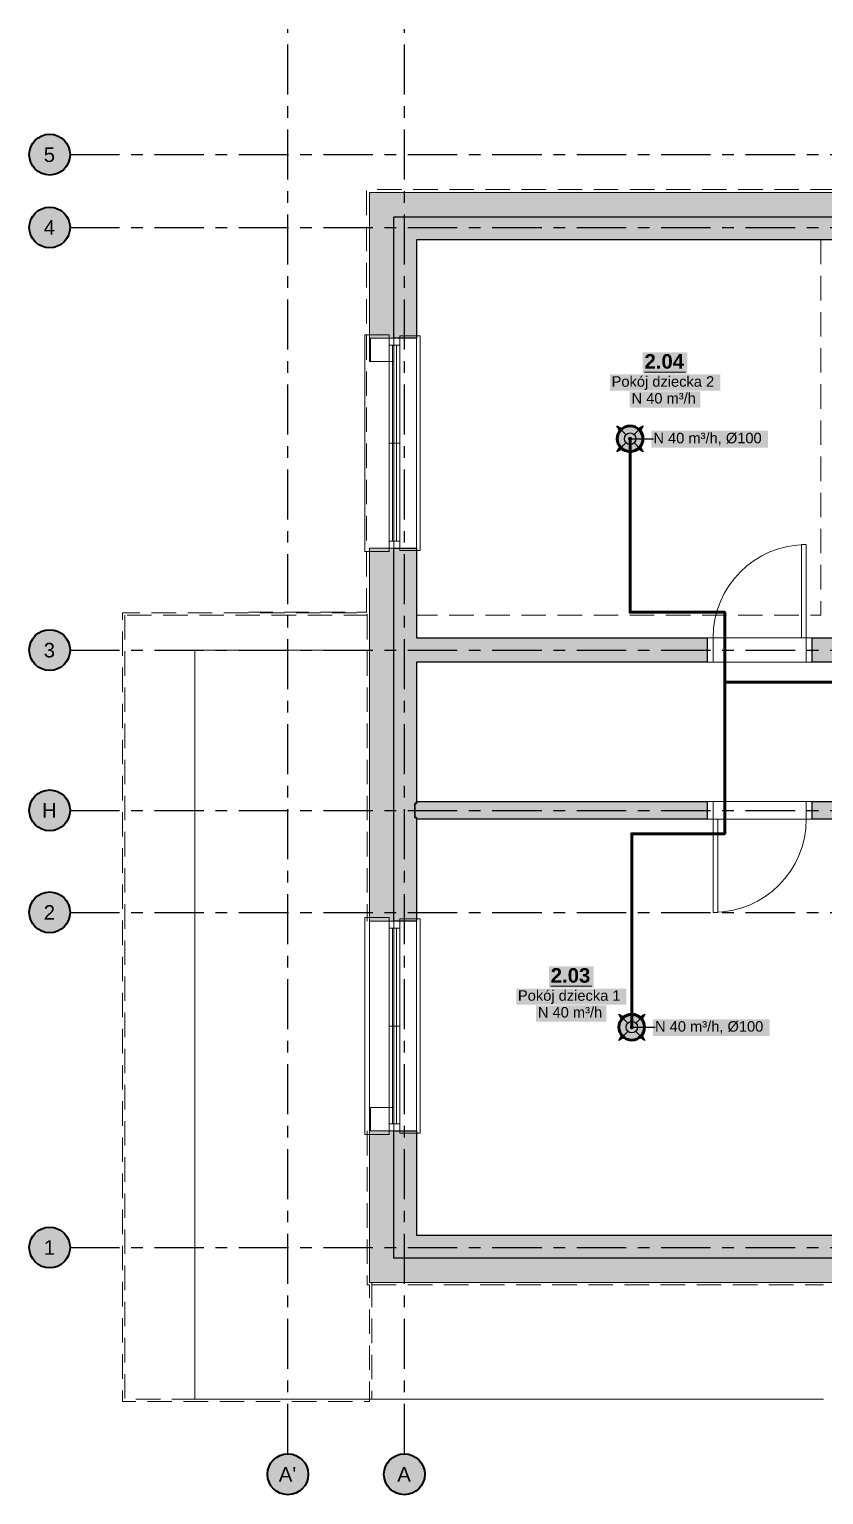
# Model space of a CAD drawing. Header units: metres. Extents: x -3.2 to 60.6, y -2.1 to 10.4.
# Drawn here: x -3.22 to 3.6, y -2.12 to 10.45 of the extents above; entities that cross this region are included whole.
import ezdxf

# ---------------------------------------------------------------- set-up
doc = ezdxf.new("R2010")
doc.units = ezdxf.units.M
doc.linetypes.add('KRESKOWA', pattern=[5.25, 4.2, -1.05])
doc.linetypes.add('PUNKTOWA', pattern=[10.5, 8.4, -1.05, 0, -1.05])
doc.layers.add('A-MASKA', color=7, linetype='Continuous', lineweight=18)
doc.layers.add('S-OPISY', color=2, linetype='Continuous', lineweight=25)
for name, color, linetype, lineweight, true_color in [('I-OSIE', 8, 'PUNKTOWA', 18, 0x7a7a7a), ('I-PODKLAD', 8, 'Continuous', 18, 0x9a9a9a), ('I-PODKLAD-SCIANY', 8, 'Continuous', 25, 0x6e6e6e), ('I-PODKLAD-WYPELN', 254, 'Continuous', 18, 0xe6e6e6), ('I-POMIESZCZENIA', 8, 'Continuous', 25, 0x4a4a4a), ('S-WENT', 3, 'Continuous', 35, 0x008a00)]:
    doc.layers.add(name, color=color, linetype=linetype, lineweight=lineweight, true_color=true_color)
doc.styles.add('PL_ARIAL', font='arial.ttf')
doc.styles.add('PL_ARIAL_B', font='arialbd.ttf')

msp = doc.modelspace()

# ---------------------------------------------------------------- hatches: boundary and pattern name
at = {"layer": 'A-MASKA', "true_color": 0xffffff}
for points in [[(2.046, 7.496), (2.429, 7.496), (2.429, 7.679), (2.046, 7.679)], [(1.764, 7.349), (2.711, 7.349), (2.711, 7.489), (1.764, 7.489)], [(1.935, 7.205), (2.54, 7.205), (2.54, 7.345), (1.935, 7.345)], [(2.12, 6.862), (3.122, 6.862), (3.122, 7.007), (2.12, 7.007)], [(1.241, 2.229), (1.625, 2.229), (1.625, 2.412), (1.241, 2.412)], [(0.96, 2.082), (1.906, 2.082), (1.906, 2.222), (0.96, 2.222)], [(1.131, 1.938), (1.735, 1.938), (1.735, 2.078), (1.131, 2.078)], [(2.135, 1.814), (3.137, 1.814), (3.137, 1.959), (2.135, 1.959)]]:
    msp.add_hatch(color=7, dxfattribs=at).paths.add_polyline_path(points)
at = {"layer": 'I-OSIE', "true_color": 0xffffff}
for points in [[(-2.87, 9.375), (-2.871, 9.398), (-2.876, 9.42), (-2.883, 9.442), (-2.893, 9.463), (-2.906, 9.482), (-2.921, 9.499), (-2.938, 9.514), (-2.958, 9.527), (-2.978, 9.537), (-3, 9.544), (-3.022, 9.549), (-3.045, 9.55), (-3.068, 9.549), (-3.09, 9.544), (-3.112, 9.537), (-3.132, 9.527), (-3.152, 9.514), (-3.169, 9.499), (-3.184, 9.482), (-3.197, 9.463), (-3.207, 9.442), (-3.214, 9.42), (-3.219, 9.398), (-3.22, 9.375), (-3.219, 9.352), (-3.214, 9.33), (-3.207, 9.308), (-3.197, 9.287), (-3.184, 9.268), (-3.169, 9.251), (-3.152, 9.236), (-3.132, 9.223), (-3.112, 9.213), (-3.09, 9.206), (-3.068, 9.201), (-3.045, 9.2), (-3.022, 9.201), (-3, 9.206), (-2.978, 9.213), (-2.958, 9.223), (-2.938, 9.236), (-2.921, 9.251), (-2.906, 9.268), (-2.893, 9.287), (-2.883, 9.308), (-2.876, 9.33), (-2.871, 9.352)], [(-2.87, 8.75), (-2.871, 8.773), (-2.876, 8.795), (-2.883, 8.817), (-2.893, 8.838), (-2.906, 8.857), (-2.921, 8.874), (-2.938, 8.889), (-2.958, 8.902), (-2.978, 8.912), (-3, 8.919), (-3.022, 8.924), (-3.045, 8.925), (-3.068, 8.924), (-3.09, 8.919), (-3.112, 8.912), (-3.132, 8.902), (-3.152, 8.889), (-3.169, 8.874), (-3.184, 8.857), (-3.197, 8.838), (-3.207, 8.817), (-3.214, 8.795), (-3.219, 8.773), (-3.22, 8.75), (-3.219, 8.727), (-3.214, 8.705), (-3.207, 8.683), (-3.197, 8.662), (-3.184, 8.643), (-3.169, 8.626), (-3.152, 8.611), (-3.132, 8.598), (-3.112, 8.588), (-3.09, 8.581), (-3.068, 8.576), (-3.045, 8.575), (-3.022, 8.576), (-3, 8.581), (-2.978, 8.588), (-2.958, 8.598), (-2.938, 8.611), (-2.921, 8.626), (-2.906, 8.643), (-2.893, 8.662), (-2.883, 8.683), (-2.876, 8.705), (-2.871, 8.727)], [(-2.87, 5.125), (-2.871, 5.148), (-2.876, 5.17), (-2.883, 5.192), (-2.893, 5.213), (-2.906, 5.232), (-2.921, 5.249), (-2.938, 5.264), (-2.958, 5.277), (-2.978, 5.287), (-3, 5.294), (-3.022, 5.299), (-3.045, 5.3), (-3.068, 5.299), (-3.09, 5.294), (-3.112, 5.287), (-3.132, 5.277), (-3.152, 5.264), (-3.169, 5.249), (-3.184, 5.232), (-3.197, 5.213), (-3.207, 5.192), (-3.214, 5.17), (-3.219, 5.148), (-3.22, 5.125), (-3.219, 5.102), (-3.214, 5.08), (-3.207, 5.058), (-3.197, 5.037), (-3.184, 5.018), (-3.169, 5.001), (-3.152, 4.986), (-3.132, 4.973), (-3.112, 4.963), (-3.09, 4.956), (-3.068, 4.951), (-3.045, 4.95), (-3.022, 4.951), (-3, 4.956), (-2.978, 4.963), (-2.958, 4.973), (-2.938, 4.986), (-2.921, 5.001), (-2.906, 5.018), (-2.893, 5.037), (-2.883, 5.058), (-2.876, 5.08), (-2.871, 5.102)], [(-2.87, 3.75), (-2.871, 3.773), (-2.876, 3.795), (-2.883, 3.817), (-2.893, 3.837), (-2.906, 3.857), (-2.921, 3.874), (-2.938, 3.889), (-2.958, 3.902), (-2.978, 3.912), (-3, 3.919), (-3.022, 3.924), (-3.045, 3.925), (-3.068, 3.924), (-3.09, 3.919), (-3.112, 3.912), (-3.132, 3.902), (-3.152, 3.889), (-3.169, 3.874), (-3.184, 3.857), (-3.197, 3.837), (-3.207, 3.817), (-3.214, 3.795), (-3.219, 3.773), (-3.22, 3.75), (-3.219, 3.727), (-3.214, 3.705), (-3.207, 3.683), (-3.197, 3.663), (-3.184, 3.643), (-3.169, 3.626), (-3.152, 3.611), (-3.132, 3.598), (-3.112, 3.588), (-3.09, 3.581), (-3.068, 3.576), (-3.045, 3.575), (-3.022, 3.576), (-3, 3.581), (-2.978, 3.588), (-2.958, 3.598), (-2.938, 3.611), (-2.921, 3.626), (-2.906, 3.643), (-2.893, 3.663), (-2.883, 3.683), (-2.876, 3.705), (-2.871, 3.727)], [(-2.87, 2.875), (-2.871, 2.898), (-2.876, 2.92), (-2.883, 2.942), (-2.893, 2.962), (-2.906, 2.982), (-2.921, 2.999), (-2.938, 3.014), (-2.958, 3.027), (-2.978, 3.037), (-3, 3.044), (-3.022, 3.049), (-3.045, 3.05), (-3.068, 3.049), (-3.09, 3.044), (-3.112, 3.037), (-3.132, 3.027), (-3.152, 3.014), (-3.169, 2.999), (-3.184, 2.982), (-3.197, 2.962), (-3.207, 2.942), (-3.214, 2.92), (-3.219, 2.898), (-3.22, 2.875), (-3.219, 2.852), (-3.214, 2.83), (-3.207, 2.808), (-3.197, 2.788), (-3.184, 2.768), (-3.169, 2.751), (-3.152, 2.736), (-3.132, 2.723), (-3.112, 2.713), (-3.09, 2.706), (-3.068, 2.701), (-3.045, 2.7), (-3.022, 2.701), (-3, 2.706), (-2.978, 2.713), (-2.958, 2.723), (-2.938, 2.736), (-2.921, 2.751), (-2.906, 2.768), (-2.893, 2.788), (-2.883, 2.808), (-2.876, 2.83), (-2.871, 2.852)], [(-2.87, 0), (-2.871, 0.023), (-2.876, 0.045), (-2.883, 0.067), (-2.893, 0.087), (-2.906, 0.107), (-2.921, 0.124), (-2.938, 0.139), (-2.958, 0.152), (-2.978, 0.162), (-3, 0.169), (-3.022, 0.174), (-3.045, 0.175), (-3.068, 0.174), (-3.09, 0.169), (-3.112, 0.162), (-3.132, 0.152), (-3.152, 0.139), (-3.169, 0.124), (-3.184, 0.107), (-3.197, 0.087), (-3.207, 0.067), (-3.214, 0.045), (-3.219, 0.023), (-3.22, 0), (-3.219, -0.023), (-3.214, -0.045), (-3.207, -0.067), (-3.197, -0.088), (-3.184, -0.107), (-3.169, -0.124), (-3.152, -0.139), (-3.132, -0.152), (-3.112, -0.162), (-3.09, -0.169), (-3.068, -0.174), (-3.045, -0.175), (-3.022, -0.174), (-3, -0.169), (-2.978, -0.162), (-2.958, -0.152), (-2.938, -0.139), (-2.921, -0.124), (-2.906, -0.107), (-2.893, -0.088), (-2.883, -0.067), (-2.876, -0.045), (-2.871, -0.023)], [(-0.825, -1.945), (-0.826, -1.922), (-0.831, -1.9), (-0.838, -1.878), (-0.848, -1.858), (-0.861, -1.838), (-0.876, -1.821), (-0.893, -1.806), (-0.913, -1.793), (-0.933, -1.783), (-0.955, -1.776), (-0.977, -1.771), (-1, -1.77), (-1.023, -1.771), (-1.045, -1.776), (-1.067, -1.783), (-1.088, -1.793), (-1.107, -1.806), (-1.124, -1.821), (-1.139, -1.838), (-1.152, -1.858), (-1.162, -1.878), (-1.169, -1.9), (-1.174, -1.922), (-1.175, -1.945), (-1.174, -1.968), (-1.169, -1.99), (-1.162, -2.012), (-1.152, -2.033), (-1.139, -2.052), (-1.124, -2.069), (-1.107, -2.084), (-1.088, -2.097), (-1.067, -2.107), (-1.045, -2.114), (-1.023, -2.119), (-1, -2.12), (-0.977, -2.119), (-0.955, -2.114), (-0.933, -2.107), (-0.913, -2.097), (-0.893, -2.084), (-0.876, -2.069), (-0.861, -2.052), (-0.848, -2.033), (-0.838, -2.012), (-0.831, -1.99), (-0.826, -1.968)], [(0.175, -1.945), (0.174, -1.922), (0.169, -1.9), (0.162, -1.878), (0.152, -1.858), (0.139, -1.838), (0.124, -1.821), (0.107, -1.806), (0.087, -1.793), (0.067, -1.783), (0.045, -1.776), (0.023, -1.771), (0, -1.77), (-0.023, -1.771), (-0.045, -1.776), (-0.067, -1.783), (-0.088, -1.793), (-0.107, -1.806), (-0.124, -1.821), (-0.139, -1.838), (-0.152, -1.858), (-0.162, -1.878), (-0.169, -1.9), (-0.174, -1.922), (-0.175, -1.945), (-0.174, -1.968), (-0.169, -1.99), (-0.162, -2.012), (-0.152, -2.033), (-0.139, -2.052), (-0.124, -2.069), (-0.107, -2.084), (-0.088, -2.097), (-0.067, -2.107), (-0.045, -2.114), (-0.023, -2.119), (0, -2.12), (0.023, -2.119), (0.045, -2.114), (0.067, -2.107), (0.087, -2.097), (0.107, -2.084), (0.124, -2.069), (0.139, -2.052), (0.152, -2.033), (0.162, -2.012), (0.169, -1.99), (0.174, -1.968)]]:
    msp.add_hatch(color=7, dxfattribs=at).paths.add_polyline_path(points)
at = {"layer": 'I-PODKLAD-WYPELN', "true_color": 0xe4e4e4}
h = msp.add_hatch(color=7, dxfattribs=at)
h.paths.add_polyline_path([(0.105, 8.645), (0.105, 8.645), (0.105, 8.645), (0.105, 8.645), (0.105, 8.645), (0.105, 8.645), (0.105, 7.8), (0.105, 7.8), (0.105, 7.8), (-0.09, 7.8), (-0.09, 7.8), (-0.09, 7.8), (-0.09, 7.8), (-0.09, 7.8), (-0.3, 7.8), (-0.3, 7.8), (-0.3, 7.8), (-0.3, 9.05), (-0.3, 9.05), (-0.3, 9.05), (-0.3, 9.05), (4.3, 9.05), (4.3, 8.84), (4.3, 8.84), (4.3, 8.84), (4.3, 8.84), (4.3, 8.645), (4.3, 8.645), (4.3, 8.645), (3.98, 8.645), (3.98, 5.23), (4.2, 5.23), (4.2, 5.23), (4.2, 5.23), (4.2, 5.23), (4.2, 5.23), (4.2, 5.035), (4.2, 5.035), (4.2, 5.035), (4.2, 5.02), (4.2, 5.02), (4.2, 5.02), (3.5, 5.02), (3.5, 5.02), (3.5, 5.02), (3.5, 5.035), (3.5, 5.035), (3.5, 5.035), (3.5, 5.035), (3.5, 5.23), (3.5, 5.23), (3.5, 5.23), (3.5, 5.23), (3.5, 5.23), (3.77, 5.23), (3.77, 8.645)])
h.paths.add_polyline_path([(0.09, 8.66), (0.09, 8.66), (0.098, 8.652)], flags=0)
h.paths.add_polyline_path([(-0.09, 8.84), (-0.09, 8.84), (-0.09, 8.84), (-0.09, 8.84), (-0.09, 8.84), (-0.09, 8.84)], flags=0)
h.paths.add_polyline_path([(-0.09, 8.66), (-0.09, 8.66), (-0.09, 8.66), (-0.09, 8.66), (-0.09, 8.66)], flags=0)
h = msp.add_hatch(color=7, dxfattribs=at)
h.paths.add_polyline_path([(0.105, 2.8), (-0.09, 2.8), (-0.09, 2.8), (-0.09, 2.8), (-0.09, 2.8), (-0.09, 2.8), (-0.3, 2.8), (-0.3, 2.8), (-0.3, 2.8), (-0.3, 6), (-0.3, 6), (-0.3, 6), (-0.09, 6), (-0.09, 6), (-0.09, 6), (-0.09, 6), (-0.09, 6), (0.105, 6), (0.105, 6), (0.105, 6), (0.105, 5.23), (0.105, 5.23), (0.105, 5.23), (0.105, 5.23), (0.105, 5.23), (2.6, 5.23), (2.6, 5.23), (2.6, 5.23), (2.6, 5.23), (2.6, 5.23), (2.6, 5.035), (2.6, 5.035), (2.6, 5.035), (2.6, 5.02), (2.6, 5.02), (2.6, 5.02), (0.105, 5.02), (0.105, 5.02), (0.105, 5.02), (0.105, 3.825), (2.6, 3.825), (2.6, 3.69), (2.6, 3.675), (0.105, 3.675), (0.105, 2.8), (0.105, 2.8)])
h.paths.add_polyline_path([(0.105, 3.81), (0.105, 3.81), (0.105, 3.81), (0.105, 3.81)], flags=0)
h.paths.add_polyline_path([(0.105, 3.69), (0.105, 3.69), (0.105, 3.69), (0.105, 3.69)], flags=0)
h = msp.add_hatch(color=7, dxfattribs=at)
h.paths.add_polyline_path([(-0.3, 1), (-0.3, 1), (-0.09, 1), (-0.09, 1), (-0.09, 1), (-0.09, 1), (-0.09, 1), (0.105, 1), (0.105, 1), (0.105, 1), (0.105, 0.105), (0.105, 0.105), (0.105, 0.105), (0.105, 0.105), (0.105, 0.105), (3.8, 0.105), (3.8, 0.105), (3.8, 0.105), (3.8, 0.105), (3.8, 0.105), (3.8, 3.675), (3.8, 3.675), (3.8, 3.675), (3.8, 3.675), (3.8, 3.675), (3.5, 3.675), (3.5, 3.69), (3.5, 3.825), (6, 3.825), (6, 3.69), (6, 3.675), (3.95, 3.675), (3.95, 3.675), (3.95, 3.675), (3.95, 0.105), (3.95, 0.105), (3.95, 0.105), (4.1, 0.105), (4.1, 0.105), (4.1, 0.105), (4.1, -0.09), (4.1, -0.09), (4.1, -0.09), (4.1, -0.09), (4.1, -0.09), (4.1, -0.3), (4.1, -0.3), (4.1, -0.3), (4.1, -0.3), (4.1, -0.32), (4.1, -1.3), (3.95, -1.3), (3.95, -0.3), (-0.3, -0.3), (-0.3, -0.3), (-0.3, -0.3), (-0.3, -0.3), (-0.3, -0.3), (-0.3, 1)])
h.paths.add_polyline_path([(3.815, 3.69), (3.815, 3.69), (3.815, 3.69), (3.815, 3.69), (3.815, 3.69), (3.815, 3.69)], flags=0)
h.paths.add_polyline_path([(3.935, 3.69), (3.935, 3.69), (3.935, 3.69), (3.935, 3.69), (3.935, 3.69), (3.935, 3.69)], flags=0)
h.paths.add_polyline_path([(-0.09, -0.09), (-0.09, -0.09), (-0.09, -0.09), (-0.09, -0.09), (-0.09, -0.09), (-0.09, -0.09)], flags=0)
h.paths.add_polyline_path([(-0.09, 0.09), (-0.09, 0.09), (-0.09, 0.09), (-0.09, 0.09), (-0.09, 0.09)], flags=0)
at = {"layer": 'S-OPISY', "true_color": 0x000000}
for points in [[(1.955, 6.938), (1.954, 6.942), (1.953, 6.946), (1.95, 6.95), (1.946, 6.953), (1.942, 6.954), (1.938, 6.955), (1.933, 6.954), (1.929, 6.953), (1.925, 6.95), (1.922, 6.946), (1.921, 6.942), (1.92, 6.938), (1.921, 6.933), (1.922, 6.929), (1.925, 6.925), (1.929, 6.922), (1.933, 6.921), (1.938, 6.92), (1.942, 6.921), (1.946, 6.922), (1.95, 6.925), (1.953, 6.929), (1.954, 6.933)], [(1.97, 1.89), (1.969, 1.895), (1.968, 1.899), (1.965, 1.902), (1.961, 1.905), (1.957, 1.907), (1.952, 1.907), (1.948, 1.907), (1.944, 1.905), (1.94, 1.902), (1.937, 1.899), (1.936, 1.895), (1.935, 1.89), (1.936, 1.885), (1.937, 1.881), (1.94, 1.878), (1.944, 1.875), (1.948, 1.873), (1.952, 1.872), (1.957, 1.873), (1.961, 1.875), (1.965, 1.878), (1.968, 1.881), (1.969, 1.885)]]:
    msp.add_hatch(color=7, dxfattribs=at).paths.add_polyline_path(points)
at = {"layer": 'S-WENT', "true_color": 0x000000}
for points in [[(1.825, 7.05), (1.868, 7.026), (1.849, 7.007)], [(2.05, 7.05), (2.026, 7.007), (2.007, 7.026)], [(1.825, 6.825), (1.849, 6.868), (1.868, 6.849)], [(2.05, 6.825), (2.007, 6.849), (2.026, 6.868)], [(1.84, 2.003), (1.883, 1.979), (1.864, 1.959)], [(2.065, 2.003), (2.041, 1.959), (2.022, 1.979)], [(1.84, 1.777), (1.864, 1.821), (1.883, 1.801)], [(2.065, 1.777), (2.022, 1.801), (2.041, 1.821)]]:
    msp.add_hatch(color=7, dxfattribs=at).paths.add_polyline_path(points)
at = {"layer": 'S-WENT', "true_color": 0xffffff}
for points in [[(2.047, 6.938), (2.046, 6.957), (2.041, 6.975), (2.033, 6.992), (2.022, 7.008), (2.008, 7.022), (1.992, 7.033), (1.975, 7.041), (1.957, 7.046), (1.938, 7.048), (1.918, 7.046), (1.9, 7.041), (1.882, 7.033), (1.867, 7.022), (1.853, 7.008), (1.842, 6.992), (1.834, 6.975), (1.829, 6.957), (1.827, 6.938), (1.829, 6.918), (1.834, 6.9), (1.842, 6.883), (1.853, 6.867), (1.867, 6.853), (1.882, 6.842), (1.9, 6.834), (1.918, 6.829), (1.938, 6.827), (1.957, 6.829), (1.975, 6.834), (1.992, 6.842), (2.008, 6.853), (2.022, 6.867), (2.033, 6.883), (2.041, 6.9), (2.046, 6.918)], [(2.062, 1.89), (2.061, 1.909), (2.056, 1.928), (2.048, 1.945), (2.037, 1.961), (2.023, 1.974), (2.007, 1.985), (1.99, 1.993), (1.972, 1.998), (1.952, 2), (1.933, 1.998), (1.915, 1.993), (1.897, 1.985), (1.882, 1.974), (1.868, 1.961), (1.857, 1.945), (1.849, 1.928), (1.844, 1.909), (1.842, 1.89), (1.844, 1.871), (1.849, 1.852), (1.857, 1.835), (1.868, 1.819), (1.882, 1.806), (1.897, 1.795), (1.915, 1.787), (1.933, 1.782), (1.952, 1.78), (1.972, 1.782), (1.99, 1.787), (2.007, 1.795), (2.023, 1.806), (2.037, 1.819), (2.048, 1.835), (2.056, 1.852), (2.061, 1.871)]]:
    msp.add_hatch(color=7, dxfattribs=at).paths.add_polyline_path(points)

# ---------------------------------------------------------------- linework, layer by layer
at = {"layer": 'I-OSIE', "linetype": 'PUNKTOWA', "lineweight": 25, "ltscale": 0.051044, "flags": 128}
for points in [[(-1, -1.77), (-1, 10.45)], [(0, -1.77), (0, 10.45)]]:
    msp.add_lwpolyline(points, dxfattribs=at)
at = {"layer": 'I-OSIE', "linetype": 'PUNKTOWA', "lineweight": 25, "ltscale": 0.050584, "flags": 128}
for points in [[(-2.87, 9.375), (18.8, 9.375)], [(-2.87, 8.75), (18.8, 8.75)], [(-2.87, 5.125), (18.8, 5.125)], [(-2.87, 3.75), (18.8, 3.75)], [(-2.87, 2.875), (18.8, 2.875)], [(-2.87, 0), (18.8, 0)]]:
    msp.add_lwpolyline(points, dxfattribs=at)
at = {"layer": 'I-OSIE', "linetype": 'Continuous', "lineweight": 35, "ltscale": 0.05}
for centre in [(-3.045, 9.375), (-3.045, 8.75), (-3.045, 5.125), (-3.045, 3.75), (-3.045, 2.875), (-3.045, 0), (-1, -1.945), (0, -1.945)]:
    msp.add_circle(centre, 0.175, dxfattribs=at)
at = {"layer": 'I-PODKLAD', "linetype": 'KRESKOWA', "lineweight": 13, "ltscale": 0.05, "flags": 128}
for points in [[(-0.325, 5.446), (-0.325, 9.075), (3.81, 9.075), (3.81, 9.05)], [(3.575, 8.645), (3.575, 5.425), (0.105, 5.425)], [(-2.4, 5.425), (-2.4, -1.3), (-0.3, -1.3), (-0.3, -1.32), (-2.42, -1.32), (-2.42, 5.445), (-0.32, 5.445), (-0.32, 5.425), (-2.4, 5.425)], [(-1.335, 5.446), (-1.335, 5.45), (-0.326, 5.45)], [(-0.32, 5.425), (-0.32, 2.8)], [(-0.32, 1), (-0.32, -0.32), (-0.3, -0.32), (-0.3, -1.3)], [(-0.28, -0.3), (-0.28, -1.3), (-0.299, -1.3)], [(-0.28, -0.32), (3.599, -0.32)], [(3.599, -1.3), (-0.28, -1.3)]]:
    msp.add_lwpolyline(points, dxfattribs=at)
at = {"layer": 'I-PODKLAD', "lineweight": 18, "ltscale": 0.05}
for points in [[(-0.13, 7.83), (-0.13, 5.97), (-0.34, 5.97), (-0.34, 7.83)], [(-0.04, 7.8), (-0.04, 6), (-0.13, 6), (-0.13, 7.8)], [(-0.04, 7.82), (-0.04, 5.98), (0.135, 5.98), (0.135, 7.82)], [(3.45, 5.23), (3.45, 6.03), (3.41, 6.03), (3.41, 5.23)], [(2.6, 5.23), (2.65, 5.23), (2.65, 5.02), (2.6, 5.02)], [(3.5, 5.23), (3.45, 5.23), (3.45, 5.02), (3.5, 5.02)], [(2.6, 3.675), (2.65, 3.675), (2.65, 3.825), (2.6, 3.825)], [(3.5, 3.675), (3.45, 3.675), (3.45, 3.825), (3.5, 3.825)], [(2.65, 3.675), (2.65, 2.875), (2.69, 2.875), (2.69, 3.675)], [(-0.13, 2.83), (-0.13, 0.97), (-0.34, 0.97), (-0.34, 2.83)], [(-0.04, 2.8), (-0.04, 1), (-0.13, 1), (-0.13, 2.8)], [(-0.04, 2.82), (-0.04, 0.98), (0.135, 0.98), (0.135, 2.82)]]:
    msp.add_lwpolyline(points, close=True, dxfattribs=at)
at = {"layer": 'I-PODKLAD', "lineweight": 13, "ltscale": 0.05}
for points in [[(-0.29, 7.6), (-0.3, 7.6), (-0.3, 7.8)], [(-0.09, 7.8), (-0.09, 7.6), (-0.29, 7.6), (-0.29, 7.8)], [(0.105, 6), (0.105, 7.8)], [(-0.09, 6), (-0.09, 7.599)], [(3.499, 5.23), (2.6, 5.23)], [(3.599, -1.3), (-1.8, -1.3), (-1.8, 5.125), (-0.3, 5.125)], [(2.6, 5.02), (3.499, 5.02)], [(3.499, 3.825), (2.6, 3.825)], [(2.6, 3.675), (3.499, 3.675)], [(-0.3, 2.8), (-0.3, 1)], [(-0.09, 1.2), (-0.09, 2.8)], [(0.105, 1), (0.105, 2.8)], [(-0.29, 1), (-0.29, 1.2), (-0.09, 1.2), (-0.09, 1)]]:
    msp.add_lwpolyline(points, dxfattribs=at)
at = {"layer": 'I-PODKLAD', "lineweight": 18, "ltscale": 0.05}
for points in [[(-0.04, 7.74), (-0.13, 7.74)], [(-0.101, 7.74), (-0.101, 6.06)], [(-0.069, 7.74), (-0.069, 6.06)], [(-0.04, 6.9), (-0.13, 6.9)], [(-0.04, 6.06), (-0.13, 6.06)], [(-0.04, 2.74), (-0.13, 2.74)], [(-0.101, 2.74), (-0.101, 1.06)], [(-0.069, 2.74), (-0.069, 1.06)], [(-0.04, 1.9), (-0.13, 1.9)], [(-0.04, 1.06), (-0.13, 1.06)]]:
    msp.add_lwpolyline(points, dxfattribs=at)
at = {"layer": 'I-PODKLAD', "lineweight": 13, "ltscale": 0.05}
for centre, start, end in [((3.45, 5.23), -270, -180), ((2.65, 3.675), -90, 0)]:
    msp.add_arc(centre, 0.8, start, end, dxfattribs=at)
at = {"layer": 'I-PODKLAD-SCIANY', "lineweight": 13, "ltscale": 0.05}
for points in [[(4.3, 8.84), (-0.09, 8.84), (-0.09, 8.84), (-0.09, 8.84), (-0.09, 8.84), (-0.09, 8.84), (-0.09, 8.84), (-0.09, 8.84), (-0.09, 8.84), (-0.09, 8.84), (-0.09, 8.84), (-0.09, 8.84), (-0.09, 8.84), (-0.09, 8.84), (-0.09, 8.84), (-0.09, 8.84), (-0.09, 8.84), (-0.09, 8.84), (-0.09, 7.8), (-0.09, 7.8), (-0.09, 7.8), (-0.3, 7.8), (-0.3, 7.8), (-0.3, 7.8), (-0.3, 7.8), (-0.3, 9.05), (-0.3, 9.05), (-0.3, 9.05), (4.3, 9.05)], [(4.1, -0.3), (-0.3, -0.3), (-0.3, -0.3), (-0.3, -0.3), (-0.3, 1), (-0.3, 1), (-0.3, 1), (-0.3, 1), (-0.09, 1), (-0.09, 1), (-0.09, 1), (-0.09, 1), (-0.09, -0.09), (-0.09, -0.09), (-0.09, -0.09), (-0.09, -0.09), (-0.09, -0.09), (-0.09, -0.09), (-0.09, -0.09), (-0.09, -0.09), (-0.09, -0.09), (-0.09, -0.09), (-0.09, -0.09), (-0.09, -0.09), (-0.09, -0.09), (-0.09, -0.09), (-0.09, -0.09), (-0.09, -0.09), (-0.09, -0.09), (4.1, -0.09)]]:
    msp.add_lwpolyline(points, dxfattribs=at)
at = {"layer": 'I-PODKLAD-SCIANY', "lineweight": 25, "ltscale": 0.05}
for points in [[(3.77, 8.645), (0.105, 8.645), (0.105, 8.645), (0.105, 8.645), (0.105, 8.645), (0.105, 8.645), (0.105, 8.645), (0.105, 8.645), (0.105, 8.645), (0.105, 8.645), (0.105, 8.645), (0.105, 8.645), (0.105, 8.645), (0.105, 8.645), (0.105, 8.645), (0.105, 8.645), (0.105, 8.645), (0.105, 8.645), (0.105, 7.8), (0.105, 7.8), (0.105, 7.8), (-0.09, 7.8), (-0.09, 7.8), (-0.09, 7.8), (-0.09, 8.84), (-0.09, 8.84), (-0.09, 8.84), (-0.09, 8.84), (4.3, 8.84)], [(4.2, 5.02), (3.5, 5.02), (3.5, 5.02), (3.5, 5.02), (3.5, 5.02), (3.5, 5.035), (3.5, 5.035), (3.5, 5.23), (3.5, 5.23), (3.5, 5.23), (3.5, 5.23), (3.5, 5.23), (3.77, 5.23)], [(3.8, 3.675), (3.5, 3.675), (3.5, 3.675), (3.5, 3.675), (3.5, 3.825), (3.5, 3.825), (3.5, 3.825), (6, 3.825)], [(4.1, -0.09), (-0.09, -0.09), (-0.09, -0.09), (-0.09, -0.09), (-0.09, -0.09), (-0.09, 0.09), (-0.09, 0.09), (-0.09, 0.09), (-0.09, 0.09), (-0.09, 1), (-0.09, 1), (-0.09, 1), (-0.09, 1), (0.105, 1), (0.105, 1), (0.105, 1), (0.105, 1), (0.105, 0.105), (0.105, 0.105), (0.105, 0.105), (0.105, 0.105), (0.105, 0.105), (0.105, 0.105), (0.105, 0.105), (0.105, 0.105), (0.105, 0.105), (0.105, 0.105), (0.105, 0.105), (0.105, 0.105), (0.105, 0.105), (0.105, 0.105), (0.105, 0.105), (0.105, 0.105), (0.105, 0.105), (3.815, 0.105)]]:
    msp.add_lwpolyline(points, dxfattribs=at)
at = {"layer": 'I-PODKLAD-SCIANY', "lineweight": 13, "ltscale": 0.05}
msp.add_lwpolyline([(-0.3, 6), (-0.3, 6), (-0.3, 6), (-0.09, 6), (-0.09, 6), (-0.09, 6), (-0.09, 2.8), (-0.09, 2.8), (-0.09, 2.8), (-0.09, 2.8), (-0.3, 2.8), (-0.3, 2.8), (-0.3, 2.8), (-0.3, 2.8), (-0.3, 6)], close=True, dxfattribs=at)
at = {"layer": 'I-PODKLAD-SCIANY', "lineweight": 25, "ltscale": 0.05}
for points in [[(-0.09, 2.8), (-0.09, 2.8), (-0.09, 2.8), (-0.09, 6), (-0.09, 6), (-0.09, 6), (0.105, 6), (0.105, 6), (0.105, 6), (0.105, 5.23), (0.105, 5.23), (0.105, 5.23), (0.105, 5.23), (0.105, 5.23), (0.105, 5.23), (0.105, 5.23), (0.105, 5.23), (0.105, 5.23), (0.105, 5.23), (0.105, 5.23), (0.105, 5.23), (0.105, 5.23), (0.105, 5.23), (0.105, 5.23), (0.105, 5.23), (0.105, 5.23), (2.6, 5.23), (2.6, 5.23), (2.6, 5.23), (2.6, 5.23), (2.6, 5.23), (2.6, 5.02), (2.6, 5.02), (2.6, 5.02), (0.105, 5.02), (0.105, 5.02), (0.105, 5.02), (0.105, 5.02), (0.105, 5.02), (0.105, 5.02), (0.105, 5.02), (0.105, 5.02), (0.105, 5.02), (0.105, 5.02), (0.105, 5.02), (0.105, 5.02), (0.105, 5.02), (0.105, 5.02), (0.105, 5.02), (0.105, 5.02), (0.105, 5.02), (0.105, 3.81), (0.105, 3.81), (0.105, 3.81), (0.105, 3.81), (0.09, 3.81), (0.09, 3.81), (0.09, 3.81), (0.09, 3.81), (0.09, 3.81), (0.09, 3.81), (0.09, 3.81), (0.09, 3.81), (0.09, 3.81), (0.09, 3.81), (0.09, 3.81), (0.09, 3.81), (0.09, 3.81), (0.09, 3.81), (0.09, 3.81), (0.09, 3.81), (0.09, 3.81), (0.09, 3.69), (0.09, 3.69), (0.09, 3.69), (0.09, 3.69), (0.09, 3.69), (0.09, 3.69), (0.09, 3.69), (0.09, 3.69), (0.09, 3.69), (0.09, 3.69), (0.09, 3.69), (0.09, 3.69), (0.09, 3.69), (0.09, 3.69), (0.09, 3.69), (0.09, 3.69), (0.09, 3.69), (0.105, 3.69), (0.105, 3.69), (0.105, 3.69), (0.105, 3.69), (0.105, 2.8), (0.105, 2.8), (0.105, 2.8), (0.105, 2.8), (-0.09, 2.8)], [(0.09, 3.69), (0.09, 3.69), (0.09, 3.81), (0.09, 3.81), (0.09, 3.81), (0.105, 3.81), (0.105, 3.81), (0.105, 3.81), (0.105, 3.81), (0.105, 3.81), (0.105, 3.81), (0.105, 3.81), (0.105, 3.81), (0.105, 3.81), (0.105, 3.81), (0.105, 3.81), (0.105, 3.81), (0.105, 3.81), (0.105, 3.81), (0.105, 3.81), (0.105, 3.81), (0.105, 3.81), (0.105, 3.825), (0.105, 3.825), (0.105, 3.825), (2.6, 3.825), (2.6, 3.825), (2.6, 3.825), (2.6, 3.675), (2.6, 3.675), (2.6, 3.675), (0.105, 3.675), (0.105, 3.675), (0.105, 3.675), (0.105, 3.69), (0.105, 3.69), (0.105, 3.69), (0.105, 3.69), (0.105, 3.69), (0.105, 3.69), (0.105, 3.69), (0.105, 3.69), (0.105, 3.69), (0.105, 3.69), (0.105, 3.69), (0.105, 3.69), (0.105, 3.69), (0.105, 3.69), (0.105, 3.69), (0.105, 3.69), (0.105, 3.69), (0.09, 3.69)]]:
    msp.add_lwpolyline(points, close=True, dxfattribs=at)
at = {"layer": 'I-POMIESZCZENIA', "lineweight": 18, "ltscale": 0.05}
for points in [[(2.061, 7.509), (2.414, 7.509)], [(1.256, 2.242), (1.61, 2.242)]]:
    msp.add_lwpolyline(points, dxfattribs=at)
at = {"layer": 'S-OPISY', "lineweight": 25, "ltscale": 0.05}
for points in [[(1.938, 6.938), (2.138, 6.938)], [(1.952, 1.89), (2.152, 1.89)]]:
    msp.add_lwpolyline(points, dxfattribs=at)
at = {"layer": 'S-WENT', "lineweight": 25, "ltscale": 0.05}
for points in [[(1.825, 7.05), (1.868, 7.026), (1.849, 7.007)], [(2.05, 7.05), (2.026, 7.007), (2.007, 7.026)], [(1.825, 6.825), (1.849, 6.868), (1.868, 6.849)], [(2.05, 6.825), (2.007, 6.849), (2.026, 6.868)], [(1.84, 2.003), (1.883, 1.979), (1.864, 1.959)], [(2.065, 2.003), (2.041, 1.959), (2.022, 1.979)], [(1.84, 1.777), (1.864, 1.821), (1.883, 1.801)], [(2.065, 1.777), (2.022, 1.801), (2.041, 1.821)]]:
    msp.add_lwpolyline(points, close=True, dxfattribs=at)
at = {"layer": 'S-WENT', "linetype": 'Continuous', "lineweight": 25, "ltscale": 0.05, "flags": 128}
for points in [[(1.899, 6.976), (1.825, 7.05)], [(1.976, 6.976), (2.05, 7.05)], [(1.899, 6.899), (1.825, 6.825)], [(1.976, 6.899), (2.05, 6.825)], [(1.914, 1.929), (1.84, 2.003)], [(1.991, 1.929), (2.065, 2.003)], [(1.914, 1.851), (1.84, 1.777)], [(1.991, 1.851), (2.065, 1.777)]]:
    msp.add_lwpolyline(points, dxfattribs=at)
at = {"layer": 'S-WENT', "lineweight": 50, "ltscale": 0.05}
for points in [[(6.59, 4.16), (6.59, 4.85), (2.75, 4.85), (2.75, 5.45), (1.938, 5.45), (1.938, 6.938)], [(1.952, 1.89), (1.952, 3.55), (2.75, 3.55), (2.75, 4.85)]]:
    msp.add_lwpolyline(points, dxfattribs=at)
at = {"layer": 'S-WENT', "linetype": 'Continuous', "lineweight": 50, "ltscale": 0.05}
for centre in [(1.938, 6.938), (1.952, 1.89)]:
    msp.add_circle(centre, 0.11, dxfattribs=at)
at = {"layer": 'S-WENT', "linetype": 'Continuous', "lineweight": 25, "ltscale": 0.05}
for centre in [(1.938, 6.938), (1.952, 1.89)]:
    msp.add_circle(centre, 0.0495, dxfattribs=at)

# ---------------------------------------------------------------- texts
at = {"layer": 'I-OSIE', "style": 'PL_ARIAL'}
for s, p in [('5', (-3.096, 9.312)), ('4', (-3.096, 8.688)), ('3', (-3.096, 5.062)), ('H', (-3.111, 3.688)), ('2', (-3.096, 2.812)), ('1', (-3.096, -0.062)), ("A'", (-1.078, -2.008)), ('A', (-0.061, -2.008))]:
    msp.add_text(s, height=0.125, dxfattribs=at).set_placement(p)
at = {"layer": 'I-POMIESZCZENIA'}
for s, height, style, p in [('2.04', 0.125, 'PL_ARIAL_B', (2.061, 7.539)), ('Pokój dziecka 2', 0.09, 'PL_ARIAL', (1.779, 7.384)), ('N 40 m³/h', 0.09, 'PL_ARIAL', (1.95, 7.24)), ('2.03', 0.125, 'PL_ARIAL_B', (1.256, 2.272)), ('Pokój dziecka 1', 0.09, 'PL_ARIAL', (0.975, 2.117)), ('N 40 m³/h', 0.09, 'PL_ARIAL', (1.146, 1.973))]:
    msp.add_text(s, height=height, dxfattribs=dict(at, style=style)).set_placement(p)
at = {"layer": 'S-OPISY', "style": 'PL_ARIAL'}
for p in [(2.138, 6.899), (2.152, 1.852)]:
    msp.add_text('N 40 m³/h, Ø100', height=0.09, dxfattribs=at).set_placement(p)

doc.saveas('drawing.dxf')
